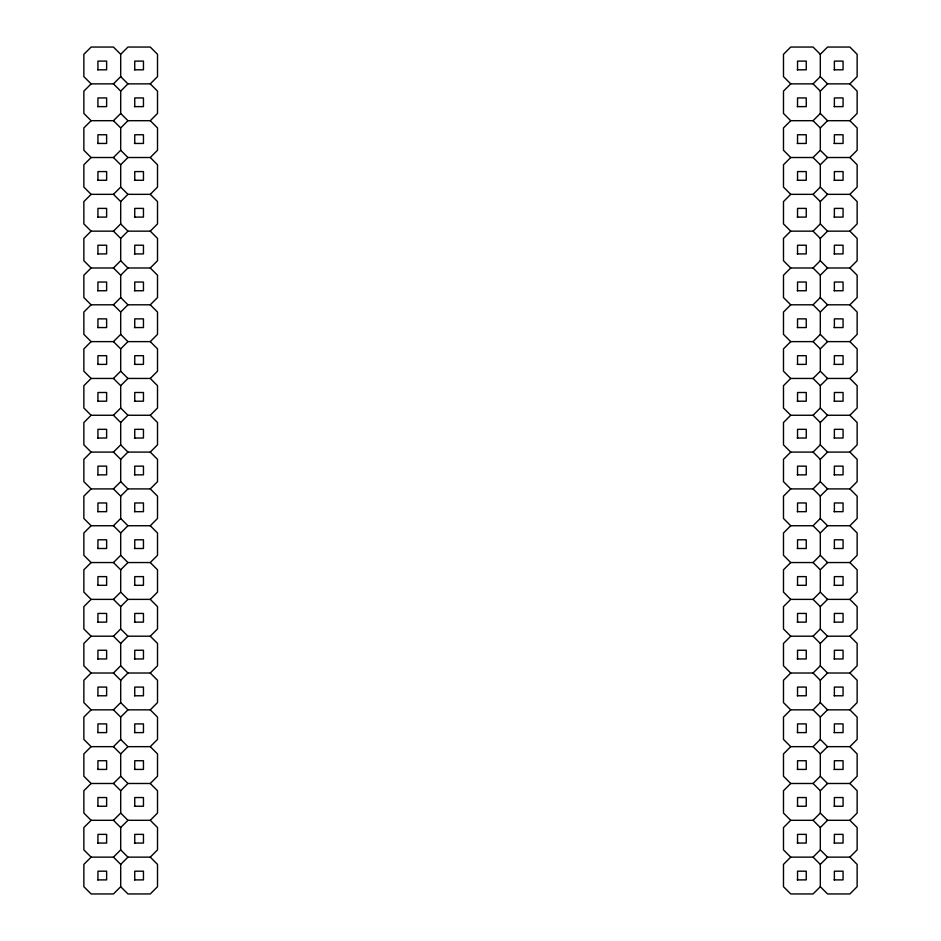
<?xml version="1.0" encoding="UTF-8"?>
<svg xmlns="http://www.w3.org/2000/svg" width="941" height="941" viewBox="0 0 941 941"><rect width="100%" height="100%" fill="white"/><g stroke="black" fill="none" stroke-linecap="round" stroke-linejoin="round"><path stroke-width="1.41" d="M120.695 91.124L113.449 83.867L91.124 83.867L83.867 91.124L83.867 113.449L91.124 120.695L113.449 120.695L120.695 113.449L120.695 91.124L127.941 83.867L150.266 83.867L157.512 91.124L157.512 113.449L150.266 120.695L127.941 120.695L120.695 113.449M113.449 83.867L120.695 76.621L120.695 54.296L127.941 47.05L150.266 47.05L157.512 54.296L157.512 76.621L150.266 83.867M91.124 120.695L83.867 127.941L83.867 150.266L91.124 157.512L113.449 157.512L120.695 150.266L120.695 127.941L127.941 120.695M91.124 157.512L83.867 164.769L83.867 187.094L91.124 194.34L113.449 194.34L120.695 187.094L120.695 164.769L113.449 157.512M91.124 194.34L83.867 201.586L83.867 223.911L91.124 231.157L113.449 231.157L120.695 223.911L120.695 201.586L127.941 194.34L150.266 194.34L157.512 187.094L157.512 164.769L150.266 157.512L127.941 157.512L120.695 164.769M150.266 157.512L157.512 150.266L157.512 127.941L150.266 120.695M91.124 231.157L83.867 238.402L83.867 260.728L91.124 267.985L113.449 267.985L120.695 275.231L120.695 297.556L113.449 304.802L91.124 304.802L83.867 297.556L83.867 275.231L91.124 267.985M127.941 267.985L120.695 260.728L120.695 238.402L127.941 231.157L150.266 231.157L157.512 238.402L157.512 260.728L150.266 267.985L127.941 267.985L120.695 275.231M113.449 267.985L120.695 260.728M150.266 231.157L157.512 223.911L157.512 201.586L150.266 194.34M91.124 304.802L83.867 312.047L83.867 334.373L91.124 341.618L113.449 341.618L120.695 334.373L120.695 312.047L127.941 304.802L150.266 304.802L157.512 297.556L157.512 275.231L150.266 267.985M91.124 341.618L83.867 348.876L83.867 371.201L91.124 378.447L113.449 378.447L120.695 371.201L120.695 348.876L113.449 341.618M91.124 378.447L83.867 385.692L83.867 408.018L91.124 415.263L113.449 415.263L120.695 408.018L120.695 385.692L113.449 378.447M120.695 348.876L127.941 341.618L150.266 341.618L157.512 334.373L157.512 312.047L150.266 304.802M91.124 415.263L83.867 422.521L83.867 444.846L91.124 452.092L113.449 452.092L120.695 444.846L120.695 422.521L127.941 415.263L150.266 415.263L157.512 408.018L157.512 385.692L150.266 378.447L127.941 378.447L120.695 385.692M150.266 378.447L157.512 371.201L157.512 348.876L150.266 341.618M91.124 452.092L83.867 459.337L83.867 481.663L91.124 488.908L113.449 488.908L120.695 496.154L120.695 518.479L113.449 525.737L91.124 525.737L83.867 532.982L83.867 555.308L91.124 562.553L113.449 562.553L120.695 569.799L120.695 592.124L127.941 599.382L150.266 599.382L157.512 606.627L157.512 628.953L150.266 636.198L127.941 636.198L120.695 628.953L120.695 606.627L127.941 599.382M91.124 488.908L83.867 496.154L83.867 518.479L91.124 525.737M113.449 488.908L120.695 481.663L120.695 459.337L127.941 452.092L150.266 452.092L157.512 444.846L157.512 422.521L150.266 415.263M120.695 496.154L127.941 488.908L150.266 488.908L157.512 496.154L157.512 518.479L150.266 525.737L127.941 525.737L120.695 532.982L120.695 555.308L113.449 562.553M150.266 488.908L157.512 481.663L157.512 459.337L150.266 452.092M91.124 562.553L83.867 569.799L83.867 592.124L91.124 599.382L113.449 599.382L120.695 606.627M91.124 599.382L83.867 606.627L83.867 628.953L91.124 636.198L113.449 636.198L120.695 628.953M120.695 569.799L127.941 562.553L150.266 562.553L157.512 555.308L157.512 532.982L150.266 525.737M113.449 599.382L120.695 592.124M91.124 636.198L83.867 643.444L83.867 665.769L91.124 673.015L113.449 673.015L120.695 680.272L120.695 702.598L127.941 709.843L150.266 709.843L157.512 702.598L157.512 680.272L150.266 673.015L127.941 673.015L120.695 665.769L120.695 643.444L127.941 636.198M150.266 599.382L157.512 592.124L157.512 569.799L150.266 562.553M91.124 673.015L83.867 680.272L83.867 702.598L91.124 709.843L113.449 709.843L120.695 702.598M113.449 673.015L120.695 665.769M91.124 709.843L83.867 717.089L83.867 739.414L91.124 746.66L113.449 746.66L120.695 739.414L120.695 717.089L127.941 709.843M120.695 680.272L127.941 673.015M150.266 673.015L157.512 665.769L157.512 643.444L150.266 636.198M91.124 746.66L83.867 753.906L83.867 776.231L91.124 783.488L113.449 783.488L120.695 790.734L120.695 813.059L113.449 820.305L91.124 820.305L83.867 827.551L83.867 849.876L91.124 857.133L113.449 857.133L120.695 864.379L120.695 886.704L113.449 893.95L91.124 893.95L83.867 886.704L83.867 864.379L91.124 857.133M91.124 783.488L83.867 790.734L83.867 813.059L91.124 820.305M113.449 783.488L120.695 776.231L120.695 753.906L127.941 746.66L150.266 746.66L157.512 753.906L157.512 776.231L150.266 783.488L127.941 783.488L120.695 790.734M820.305 91.124L813.059 83.867L790.734 83.867L783.488 91.124L783.488 113.449L790.734 120.695L813.059 120.695L820.305 113.449L820.305 91.124L827.551 83.867L849.876 83.867L857.133 91.124L857.133 113.449L849.876 120.695L827.551 120.695L820.305 113.449M813.059 83.867L820.305 76.621L820.305 54.296L827.551 47.05L849.876 47.05L857.133 54.296L857.133 76.621L849.876 83.867M150.266 746.66L157.512 739.414L157.512 717.089L150.266 709.843M790.734 120.695L783.488 127.941L783.488 150.266L790.734 157.512L813.059 157.512L820.305 150.266L820.305 127.941L827.551 120.695M120.695 827.551L127.941 820.305L150.266 820.305L157.512 827.551L157.512 849.876L150.266 857.133L127.941 857.133L120.695 849.876L120.695 827.551L113.449 820.305M790.734 157.512L783.488 164.769L783.488 187.094L790.734 194.34L813.059 194.34L820.305 187.094L820.305 164.769L827.551 157.512L849.876 157.512L857.133 150.266L857.133 127.941L849.876 120.695M113.449 857.133L120.695 849.876M150.266 820.305L157.512 813.059L157.512 790.734L150.266 783.488M120.695 864.379L127.941 857.133M790.734 194.34L783.488 201.586L783.488 223.911L790.734 231.157L813.059 231.157L820.305 223.911L820.305 201.586L827.551 194.34L849.876 194.34L857.133 187.094L857.133 164.769L849.876 157.512M790.734 231.157L783.488 238.402L783.488 260.728L790.734 267.985L813.059 267.985L820.305 275.231L820.305 297.556L827.551 304.802L849.876 304.802L857.133 297.556L857.133 275.231L849.876 267.985L827.551 267.985L820.305 275.231M790.734 267.985L783.488 275.231L783.488 297.556L790.734 304.802L813.059 304.802L820.305 297.556M827.551 267.985L820.305 260.728L820.305 238.402L827.551 231.157L849.876 231.157L857.133 223.911L857.133 201.586L849.876 194.34M813.059 267.985L820.305 260.728M790.734 304.802L783.488 312.047L783.488 334.373L790.734 341.618L813.059 341.618L820.305 334.373L820.305 312.047L813.059 304.802M849.876 267.985L857.133 260.728L857.133 238.402L849.876 231.157M790.734 341.618L783.488 348.876L783.488 371.201L790.734 378.447L813.059 378.447L820.305 371.201L820.305 348.876L827.551 341.618L849.876 341.618L857.133 334.373L857.133 312.047L849.876 304.802M820.305 312.047L827.551 304.802M790.734 378.447L783.488 385.692L783.488 408.018L790.734 415.263L813.059 415.263L820.305 422.521L820.305 444.846L827.551 452.092L849.876 452.092L857.133 459.337L857.133 481.663L849.876 488.908L827.551 488.908L820.305 496.154L820.305 518.479L827.551 525.737L849.876 525.737L857.133 532.982L857.133 555.308L849.876 562.553L827.551 562.553L820.305 555.308L820.305 532.982L827.551 525.737M790.734 415.263L783.488 422.521L783.488 444.846L790.734 452.092L813.059 452.092L820.305 444.846M849.876 378.447L857.133 385.692L857.133 408.018L849.876 415.263L827.551 415.263L820.305 408.018L820.305 385.692L827.551 378.447L849.876 378.447L857.133 371.201L857.133 348.876L849.876 341.618M813.059 415.263L820.305 408.018M790.734 452.092L783.488 459.337L783.488 481.663L790.734 488.908L813.059 488.908L820.305 496.154M820.305 422.521L827.551 415.263M790.734 488.908L783.488 496.154L783.488 518.479L790.734 525.737L813.059 525.737L820.305 532.982M813.059 488.908L820.305 481.663L820.305 459.337L827.551 452.092M849.876 452.092L857.133 444.846L857.133 422.521L849.876 415.263M790.734 525.737L783.488 532.982L783.488 555.308L790.734 562.553L813.059 562.553L820.305 569.799L820.305 592.124L813.059 599.382L790.734 599.382L783.488 606.627L783.488 628.953L790.734 636.198L813.059 636.198L820.305 628.953L820.305 606.627L827.551 599.382L849.876 599.382L857.133 592.124L857.133 569.799L849.876 562.553M813.059 525.737L820.305 518.479M790.734 562.553L783.488 569.799L783.488 592.124L790.734 599.382M813.059 562.553L820.305 555.308M849.876 525.737L857.133 518.479L857.133 496.154L849.876 488.908M820.305 569.799L827.551 562.553M790.734 636.198L783.488 643.444L783.488 665.769L790.734 673.015L813.059 673.015L820.305 665.769L820.305 643.444L827.551 636.198L849.876 636.198L857.133 628.953L857.133 606.627L849.876 599.382M790.734 673.015L783.488 680.272L783.488 702.598L790.734 709.843L813.059 709.843L820.305 717.089L820.305 739.414L827.551 746.66L849.876 746.66L857.133 753.906L857.133 776.231L849.876 783.488L827.551 783.488L820.305 776.231L820.305 753.906L827.551 746.66M790.734 709.843L783.488 717.089L783.488 739.414L790.734 746.66L813.059 746.66L820.305 753.906M849.876 746.66L857.133 739.414L857.133 717.089L849.876 709.843L827.551 709.843L820.305 702.598L820.305 680.272L827.551 673.015L849.876 673.015L857.133 665.769L857.133 643.444L849.876 636.198M813.059 709.843L820.305 702.598M790.734 746.66L783.488 753.906L783.488 776.231L790.734 783.488L813.059 783.488L820.305 790.734L820.305 813.059L813.059 820.305L790.734 820.305L783.488 813.059L783.488 790.734L790.734 783.488M820.305 717.089L827.551 709.843M813.059 746.66L820.305 739.414M849.876 709.843L857.133 702.598L857.133 680.272L849.876 673.015M813.059 783.488L820.305 776.231M790.734 820.305L783.488 827.551L783.488 849.876L790.734 857.133L813.059 857.133L820.305 849.876L820.305 827.551L827.551 820.305L849.876 820.305L857.133 813.059L857.133 790.734L849.876 783.488M820.305 790.734L827.551 783.488M790.734 857.133L783.488 864.379L783.488 886.704L790.734 893.95L813.059 893.95L820.305 886.704L820.305 864.379L813.059 857.133M820.305 864.379L827.551 857.133L849.876 857.133L857.133 864.379L857.133 886.704L849.876 893.95L827.551 893.95L820.305 886.704M849.876 857.133L857.133 849.876L857.133 827.551L849.876 820.305M97.629 69.81L106.627 69.81L106.627 61.106L97.935 61.106L97.935 69.81M134.445 69.81L143.455 69.81L143.455 61.106L134.751 61.106L134.751 69.81M797.239 69.81L806.249 69.81L806.249 61.106L797.545 61.106L797.545 69.81M834.067 69.81L843.065 69.81L843.065 61.106L834.373 61.106L834.373 69.81M97.629 106.627L106.627 106.627L106.627 97.935L97.935 97.935L97.935 106.627M134.445 106.627L143.455 106.627L143.455 97.935L134.751 97.935L134.751 106.627M797.239 106.627L806.249 106.627L806.249 97.935L797.545 97.935L797.545 106.627M834.067 106.627L843.065 106.627L843.065 97.935L834.373 97.935L834.373 106.627M97.629 143.455L106.627 143.455L106.627 134.751L97.935 134.751L97.935 143.455M134.445 143.455L143.455 143.455L143.455 134.751L134.751 134.751L134.751 143.455M797.239 143.455L806.249 143.455L806.249 134.751L797.545 134.751L797.545 143.455M834.067 143.455L843.065 143.455L843.065 134.751L834.373 134.751L834.373 143.455M97.629 180.272L106.627 180.272L106.627 171.58L97.935 171.58L97.935 180.272M134.445 180.272L143.455 180.272L143.455 171.58L134.751 171.58L134.751 180.272M797.239 180.272L806.249 180.272L806.249 171.58L797.545 171.58L797.545 180.272M834.067 180.272L843.065 180.272L843.065 171.58L834.373 171.58L834.373 180.272M97.629 217.1L106.627 217.1L106.627 208.396L97.935 208.396L97.935 217.1M134.445 217.1L143.455 217.1L143.455 208.396L134.751 208.396L134.751 217.1M797.239 217.1L806.249 217.1L806.249 208.396L797.545 208.396L797.545 217.1M834.067 217.1L843.065 217.1L843.065 208.396L834.373 208.396L834.373 217.1M97.629 253.917L106.627 253.917L106.627 245.225L97.935 245.225L97.935 253.917M134.445 253.917L143.455 253.917L143.455 245.225L134.751 245.225L134.751 253.917M797.239 253.917L806.249 253.917L806.249 245.225L797.545 245.225L797.545 253.917M834.067 253.917L843.065 253.917L843.065 245.225L834.373 245.225L834.373 253.917M97.629 290.745L106.627 290.745L106.627 282.041L97.935 282.041L97.935 290.745M134.445 290.745L143.455 290.745L143.455 282.041L134.751 282.041L134.751 290.745M797.239 290.745L806.249 290.745L806.249 282.041L797.545 282.041L797.545 290.745M834.067 290.745L843.065 290.745L843.065 282.041L834.373 282.041L834.373 290.745M97.629 327.562L106.627 327.562L106.627 318.87L97.935 318.87L97.935 327.562M134.445 327.562L143.455 327.562L143.455 318.87L134.751 318.87L134.751 327.562M797.239 327.562L806.249 327.562L806.249 318.87L797.545 318.87L797.545 327.562M834.067 327.562L843.065 327.562L843.065 318.87L834.373 318.87L834.373 327.562M97.629 364.379L106.627 364.379L106.627 355.686L97.935 355.686L97.935 364.379M134.445 364.379L143.455 364.379L143.455 355.686L134.751 355.686L134.751 364.379M797.239 364.379L806.249 364.379L806.249 355.686L797.545 355.686L797.545 364.379M834.067 364.379L843.065 364.379L843.065 355.686L834.373 355.686L834.373 364.379M97.629 401.207L106.627 401.207L106.627 392.503L97.935 392.503L97.935 401.207M134.445 401.207L143.455 401.207L143.455 392.503L134.751 392.503L134.751 401.207M797.239 401.207L806.249 401.207L806.249 392.503L797.545 392.503L797.545 401.207M834.067 401.207L843.065 401.207L843.065 392.503L834.373 392.503L834.373 401.207M97.629 438.024L106.627 438.024L106.627 429.331L97.935 429.331L97.935 438.024M134.445 438.024L143.455 438.024L143.455 429.331L134.751 429.331L134.751 438.024M797.239 438.024L806.249 438.024L806.249 429.331L797.545 429.331L797.545 438.024M834.067 438.024L843.065 438.024L843.065 429.331L834.373 429.331L834.373 438.024M97.629 474.852L106.627 474.852L106.627 466.148L97.935 466.148L97.935 474.852M134.445 474.852L143.455 474.852L143.455 466.148L134.751 466.148L134.751 474.852M797.239 474.852L806.249 474.852L806.249 466.148L797.545 466.148L797.545 474.852M834.067 474.852L843.065 474.852L843.065 466.148L834.373 466.148L834.373 474.852M97.629 511.669L106.627 511.669L106.627 502.976L97.935 502.976L97.935 511.669M134.445 511.669L143.455 511.669L143.455 502.976L134.751 502.976L134.751 511.669M797.239 511.669L806.249 511.669L806.249 502.976L797.545 502.976L797.545 511.669M834.067 511.669L843.065 511.669L843.065 502.976L834.373 502.976L834.373 511.669M97.629 548.497L106.627 548.497L106.627 539.793L97.935 539.793L97.935 548.497M134.445 548.497L143.455 548.497L143.455 539.793L134.751 539.793L134.751 548.497M797.239 548.497L806.249 548.497L806.249 539.793L797.545 539.793L797.545 548.497M834.067 548.497L843.065 548.497L843.065 539.793L834.373 539.793L834.373 548.497M97.629 585.314L106.627 585.314L106.627 576.621L97.935 576.621L97.935 585.314M134.445 585.314L143.455 585.314L143.455 576.621L134.751 576.621L134.751 585.314M797.239 585.314L806.249 585.314L806.249 576.621L797.545 576.621L797.545 585.314M834.067 585.314L843.065 585.314L843.065 576.621L834.373 576.621L834.373 585.314M97.629 622.13L106.627 622.13L106.627 613.438L97.935 613.438L97.935 622.13M134.445 622.13L143.455 622.13L143.455 613.438L134.751 613.438L134.751 622.13M797.239 622.13L806.249 622.13L806.249 613.438L797.545 613.438L797.545 622.13M834.067 622.13L843.065 622.13L843.065 613.438L834.373 613.438L834.373 622.13M97.629 658.959L106.627 658.959L106.627 650.255L97.935 650.255L97.935 658.959M134.445 658.959L143.455 658.959L143.455 650.255L134.751 650.255L134.751 658.959M797.239 658.959L806.249 658.959L806.249 650.255L797.545 650.255L797.545 658.959M834.067 658.959L843.065 658.959L843.065 650.255L834.373 650.255L834.373 658.959M97.629 695.775L106.627 695.775L106.627 687.083L97.935 687.083L97.935 695.775M134.445 695.775L143.455 695.775L143.455 687.083L134.751 687.083L134.751 695.775M797.239 695.775L806.249 695.775L806.249 687.083L797.545 687.083L797.545 695.775M834.067 695.775L843.065 695.775L843.065 687.083L834.373 687.083L834.373 695.775M97.629 732.604L106.627 732.604L106.627 723.9L97.935 723.9L97.935 732.604M134.445 732.604L143.455 732.604L143.455 723.9L134.751 723.9L134.751 732.604M797.239 732.604L806.249 732.604L806.249 723.9L797.545 723.9L797.545 732.604M834.067 732.604L843.065 732.604L843.065 723.9L834.373 723.9L834.373 732.604M97.629 769.42L106.627 769.42L106.627 760.728L97.935 760.728L97.935 769.42M134.445 769.42L143.455 769.42L143.455 760.728L134.751 760.728L134.751 769.42M797.239 769.42L806.249 769.42L806.249 760.728L797.545 760.728L797.545 769.42M834.067 769.42L843.065 769.42L843.065 760.728L834.373 760.728L834.373 769.42M97.629 806.249L106.627 806.249L106.627 797.545L97.935 797.545L97.935 806.249M134.445 806.249L143.455 806.249L143.455 797.545L134.751 797.545L134.751 806.249M797.239 806.249L806.249 806.249L806.249 797.545L797.545 797.545L797.545 806.249M834.067 806.249L843.065 806.249L843.065 797.545L834.373 797.545L834.373 806.249M97.629 843.065L106.627 843.065L106.627 834.373L97.935 834.373L97.935 843.065M134.445 843.065L143.455 843.065L143.455 834.373L134.751 834.373L134.751 843.065M797.239 843.065L806.249 843.065L806.249 834.373L797.545 834.373L797.545 843.065M834.067 843.065L843.065 843.065L843.065 834.373L834.373 834.373L834.373 843.065M97.629 879.894L106.627 879.894L106.627 871.19L97.935 871.19L97.935 879.894M134.445 879.894L143.455 879.894L143.455 871.19L134.751 871.19L134.751 879.894M797.239 879.894L806.249 879.894L806.249 871.19L797.545 871.19L797.545 879.894M834.067 879.894L843.065 879.894L843.065 871.19L834.373 871.19L834.373 879.894M820.305 54.296L813.059 47.05L790.734 47.05L783.488 54.296L783.488 76.621L790.734 83.867M820.305 76.621L827.551 83.867M813.059 120.695L820.305 127.941M820.305 150.266L827.551 157.512M813.059 157.512L820.305 164.769M820.305 187.094L827.551 194.34M813.059 194.34L820.305 201.586M820.305 223.911L827.551 231.157M813.059 231.157L820.305 238.402M820.305 334.373L827.551 341.618M813.059 341.618L820.305 348.876M820.305 371.201L827.551 378.447M813.059 378.447L820.305 385.692M813.059 452.092L820.305 459.337M820.305 481.663L827.551 488.908M820.305 592.124L827.551 599.382M813.059 599.382L820.305 606.627M820.305 628.953L827.551 636.198M813.059 636.198L820.305 643.444M820.305 665.769L827.551 673.015M813.059 673.015L820.305 680.272M120.695 54.296L113.449 47.05L91.124 47.05L83.867 54.296L83.867 76.621L91.124 83.867M120.695 76.621L127.941 83.867M820.305 813.059L827.551 820.305M113.449 120.695L120.695 127.941M813.059 820.305L820.305 827.551M120.695 150.266L127.941 157.512M820.305 849.876L827.551 857.133M120.695 187.094L127.941 194.34M113.449 194.34L120.695 201.586M120.695 223.911L127.941 231.157M113.449 231.157L120.695 238.402M120.695 297.556L127.941 304.802M113.449 304.802L120.695 312.047M120.695 334.373L127.941 341.618M120.695 371.201L127.941 378.447M120.695 408.018L127.941 415.263M113.449 415.263L120.695 422.521M120.695 444.846L127.941 452.092M113.449 452.092L120.695 459.337M120.695 481.663L127.941 488.908M120.695 518.479L127.941 525.737M113.449 525.737L120.695 532.982M120.695 555.308L127.941 562.553M113.449 636.198L120.695 643.444M113.449 709.843L120.695 717.089M120.695 739.414L127.941 746.66M113.449 746.66L120.695 753.906M120.695 776.231L127.941 783.488M120.695 813.059L127.941 820.305M150.266 857.133L157.512 864.379L157.512 886.704L150.266 893.95L127.941 893.95L120.695 886.704"/></g></svg>
